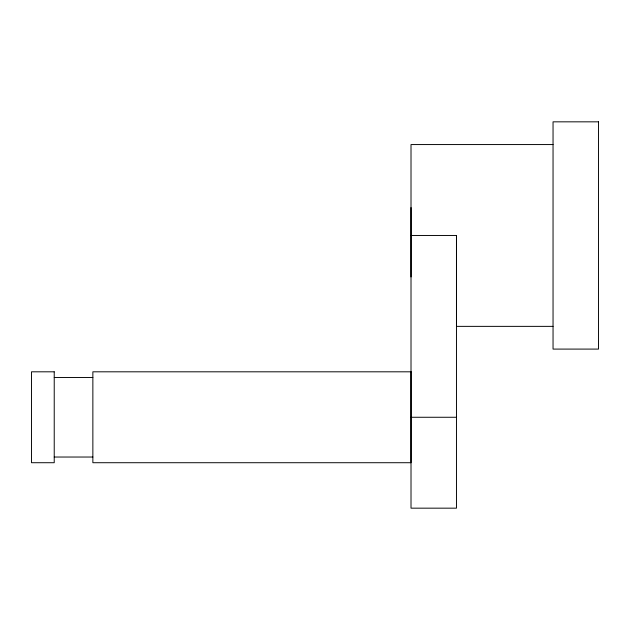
<?xml version="1.0" encoding="UTF-8"?>
<svg xmlns="http://www.w3.org/2000/svg" width="630" height="630" viewBox="0 0 630 630"><rect width="100%" height="100%" fill="white"/><g stroke="black" fill="none" stroke-linecap="round" stroke-linejoin="round"><path stroke-width="0.94" d="M411.012 235.463L456.466 235.463L456.466 508.166L411.012 508.166L411.012 144.561L553.045 144.561M553.045 326.364L456.466 326.364L456.466 235.463M54.227 377.496L92.862 377.496M411.012 417.265L456.466 417.265M54.227 457.034L92.862 457.034M411.012 207.546L411.012 276.948M598.5 121.834L553.045 121.834L553.045 349.091L598.5 349.091L598.5 121.834M54.227 371.81L31.5 371.81L31.5 462.719L54.227 462.719L54.227 371.81M411.012 371.81L92.862 371.81L92.862 462.719L411.012 462.719L411.012 371.81"/></g></svg>
